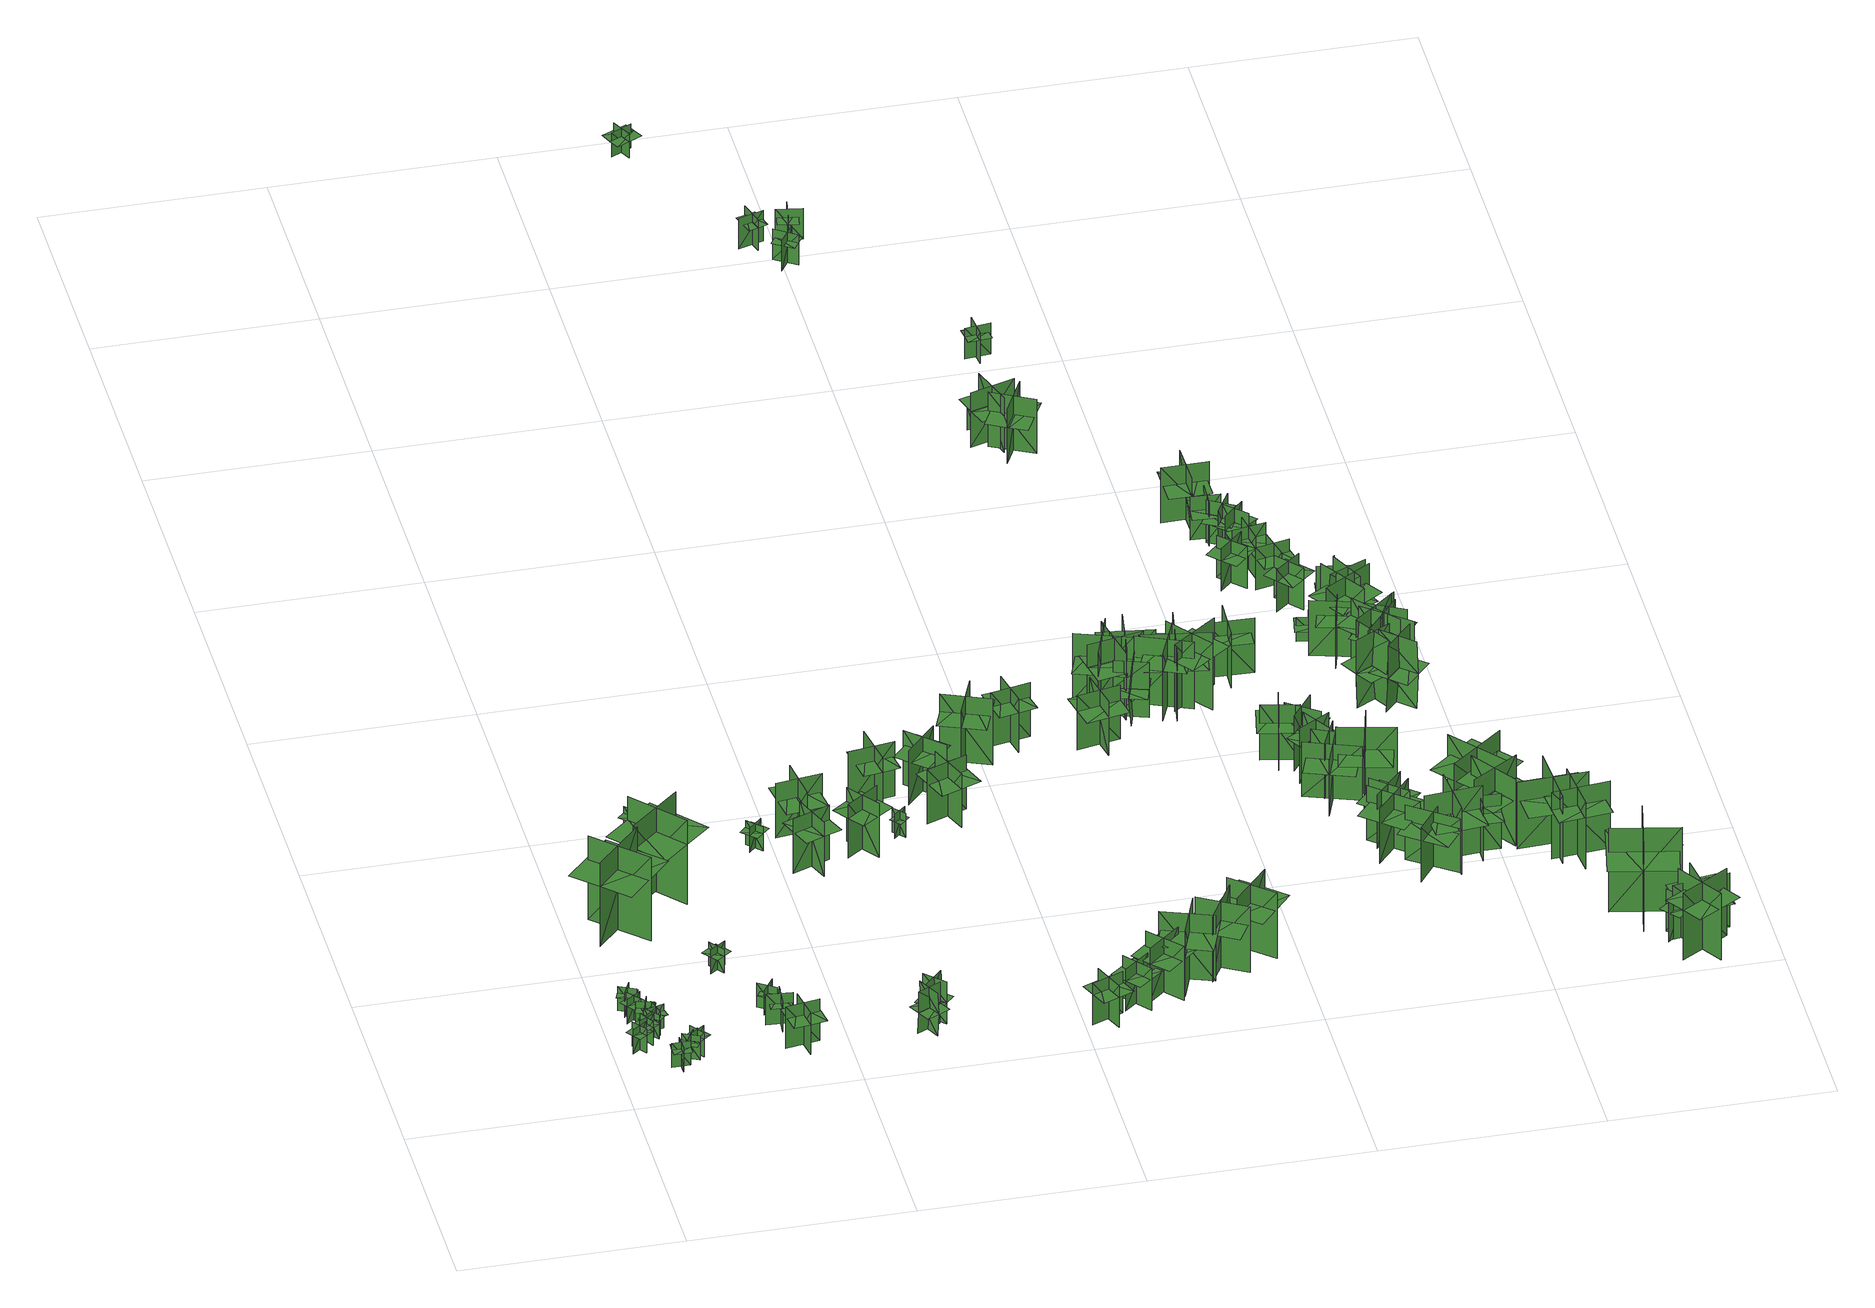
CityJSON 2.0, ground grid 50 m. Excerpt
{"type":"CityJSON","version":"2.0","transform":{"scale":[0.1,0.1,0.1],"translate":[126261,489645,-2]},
"CityObjects":{
"tree1":{"type":"SolitaryVegetationObject","geometry":[{"type":"MultiSurface","lod":"1","boundaries":[[[0,1,2]],[[0,2,3]],[[4,5,6]],[[4,6,7]],[[8,9,10]],[[8,10,11]],[[8,11,12]],[[8,12,13]]]}]},
"tree2":{"type":"SolitaryVegetationObject","geometry":[{"type":"MultiSurface","lod":"1","boundaries":[[[14,15,16]],[[14,16,17]],[[18,19,20]],[[18,20,21]],[[22,23,24]],[[22,24,25]],[[22,25,26]],[[22,26,27]]]}]},
"tree3":{"type":"SolitaryVegetationObject","geometry":[{"type":"MultiSurface","lod":"1","boundaries":[[[28,29,30]],[[28,30,31]],[[32,33,34]],[[32,34,35]],[[36,37,38]],[[36,38,39]],[[36,39,40]],[[36,40,41]]]}]},
"tree4":{"type":"SolitaryVegetationObject","geometry":[{"type":"MultiSurface","lod":"1","boundaries":[[[42,43,44]],[[42,44,45]],[[46,47,48]],[[46,48,49]],[[50,51,52]],[[50,52,53]],[[50,53,54]],[[50,54,55]]]}]},
"tree5":{"type":"SolitaryVegetationObject","geometry":[{"type":"MultiSurface","lod":"1","boundaries":[[[56,57,58]],[[56,58,59]],[[60,61,62]],[[60,62,63]],[[64,65,66]],[[64,66,67]],[[64,67,68]],[[64,68,69]]]}]},
"tree6":{"type":"SolitaryVegetationObject","geometry":[{"type":"MultiSurface","lod":"1","boundaries":[[[70,71,72]],[[70,72,73]],[[74,75,76]],[[74,76,77]],[[78,79,80]],[[78,80,81]],[[78,81,82]],[[78,82,83]]]}]},
"tree7":{"type":"SolitaryVegetationObject","geometry":[{"type":"MultiSurface","lod":"1","boundaries":[[[84,85,86]],[[84,86,87]],[[88,89,90]],[[88,90,91]],[[92,93,94]],[[92,94,95]],[[92,95,96]],[[92,96,97]]]}]},
"tree8":{"type":"SolitaryVegetationObject","geometry":[{"type":"MultiSurface","lod":"1","boundaries":[[[98,99,100]],[[98,100,101]],[[102,103,104]],[[102,104,105]],[[106,107,108]],[[106,108,109]],[[106,109,110]],[[106,110,111]]]}]},
"tree9":{"type":"SolitaryVegetationObject","geometry":[{"type":"MultiSurface","lod":"1","boundaries":[[[112,113,114]],[[112,114,115]],[[116,117,118]],[[116,118,119]],[[120,121,122]],[[120,122,123]],[[120,123,124]],[[120,124,125]]]}]},
"tree10":{"type":"SolitaryVegetationObject","geometry":[{"type":"MultiSurface","lod":"1","boundaries":[[[126,127,128]],[[126,128,129]],[[130,131,132]],[[130,132,133]],[[134,135,136]],[[134,136,137]],[[134,137,138]],[[134,138,139]]]}]},
"tree11":{"type":"SolitaryVegetationObject","geometry":[{"type":"MultiSurface","lod":"1","boundaries":[[[140,141,142]],[[140,142,143]],[[144,145,146]],[[144,146,147]],[[148,149,150]],[[148,150,151]],[[148,151,152]],[[148,152,153]]]}]},
"tree12":{"type":"SolitaryVegetationObject","geometry":[{"type":"MultiSurface","lod":"1","boundaries":[[[154,155,156]],[[154,156,157]],[[158,159,160]],[[158,160,161]],[[162,163,164]],[[162,164,165]],[[162,165,166]],[[162,166,167]]]}]},
"tree13":{"type":"SolitaryVegetationObject","geometry":[{"type":"MultiSurface","lod":"1","boundaries":[[[168,169,170]],[[168,170,171]],[[172,173,174]],[[172,174,175]],[[176,177,178]],[[176,178,179]],[[176,179,180]],[[176,180,181]]]}]},
"tree14":{"type":"SolitaryVegetationObject","geometry":[{"type":"MultiSurface","lod":"1","boundaries":[[[182,183,184]],[[182,184,185]],[[186,187,188]],[[186,188,189]],[[190,191,192]],[[190,192,193]],[[190,193,194]],[[190,194,195]]]}]},
"tree15":{"type":"SolitaryVegetationObject","geometry":[{"type":"MultiSurface","lod":"1","boundaries":[[[196,197,198]],[[196,198,199]],[[200,201,202]],[[200,202,203]],[[204,205,206]],[[204,206,207]],[[204,207,208]],[[204,208,209]]]}]},
"tree16":{"type":"SolitaryVegetationObject","geometry":[{"type":"MultiSurface","lod":"1","boundaries":[[[210,211,212]],[[210,212,213]],[[214,215,216]],[[214,216,217]],[[218,219,220]],[[218,220,221]],[[218,221,222]],[[218,222,223]]]}]},
"tree17":{"type":"SolitaryVegetationObject","geometry":[{"type":"MultiSurface","lod":"1","boundaries":[[[224,225,226]],[[224,226,227]],[[228,229,230]],[[228,230,231]],[[232,233,234]],[[232,234,235]],[[232,235,236]],[[232,236,237]]]}]},
"tree18":{"type":"SolitaryVegetationObject","geometry":[{"type":"MultiSurface","lod":"1","boundaries":[[[238,239,240]],[[238,240,241]],[[242,243,244]],[[242,244,245]],[[246,247,248]],[[246,248,249]],[[246,249,250]],[[246,250,251]]]}]},
"tree19":{"type":"SolitaryVegetationObject","geometry":[{"type":"MultiSurface","lod":"1","boundaries":[[[252,253,254]],[[252,254,255]],[[256,257,258]],[[256,258,259]],[[260,261,262]],[[260,262,263]],[[260,263,264]],[[260,264,265]]]}]},
"tree20":{"type":"SolitaryVegetationObject","geometry":[{"type":"MultiSurface","lod":"1","boundaries":[[[266,267,268]],[[266,268,269]],[[270,271,272]],[[270,272,273]],[[274,275,271]],[[274,271,270]],[[276,277,267]],[[276,267,266]],[[266,267,278]],[[266,278,279]],[[266,280,281]],[[266,281,267]]]}]},
"tree21":{"type":"SolitaryVegetationObject","geometry":[{"type":"MultiSurface","lod":"1","boundaries":[[[282,283,284]],[[282,284,285]],[[286,287,288]],[[286,288,289]],[[290,291,292]],[[290,292,293]],[[290,293,294]],[[290,294,295]]]}]},
"tree22":{"type":"SolitaryVegetationObject","geometry":[{"type":"MultiSurface","lod":"1","boundaries":[[[296,297,298]],[[296,298,299]],[[300,301,302]],[[300,302,303]],[[304,305,301]],[[304,301,300]],[[306,307,297]],[[306,297,296]],[[296,297,308]],[[296,308,309]],[[296,310,311]],[[296,311,297]]]}]},
"tree23":{"type":"SolitaryVegetationObject","geometry":[{"type":"MultiSurface","lod":"1","boundaries":[[[312,313,314]],[[312,314,315]],[[316,317,318]],[[316,318,319]],[[320,321,322]],[[320,322,323]],[[320,323,324]],[[320,324,325]]]}]},
"tree24":{"type":"SolitaryVegetationObject","geometry":[{"type":"MultiSurface","lod":"1","boundaries":[[[326,327,328]],[[326,328,329]],[[330,331,332]],[[330,332,333]],[[334,335,336]],[[334,336,337]],[[334,335,338]],[[334,338,339]]]}]},
"tree25":{"type":"SolitaryVegetationObject","geometry":[{"type":"MultiSurface","lod":"1","boundaries":[[[340,341,342]],[[340,342,343]],[[344,345,346]],[[344,346,347]],[[348,349,350]],[[348,350,351]],[[348,351,352]],[[348,352,353]]]}]},
"tree26":{"type":"SolitaryVegetationObject","geometry":[{"type":"MultiSurface","lod":"1","boundaries":[[[354,355,356]],[[354,356,357]],[[358,359,360]],[[358,360,361]],[[362,363,364]],[[362,364,365]],[[362,365,366]],[[362,366,367]]]}]},
"tree27":{"type":"SolitaryVegetationObject","geometry":[{"type":"MultiSurface","lod":"1","boundaries":[[[368,369,370]],[[368,370,371]],[[372,373,374]],[[372,374,375]],[[376,377,378]],[[376,378,379]],[[376,380,381]],[[376,381,377]]]}]},
"tree28":{"type":"SolitaryVegetationObject","geometry":[{"type":"MultiSurface","lod":"1","boundaries":[[[382,383,384]],[[382,384,385]],[[386,387,388]],[[386,388,389]],[[390,391,392]],[[390,392,393]],[[390,393,394]],[[390,394,395]]]}]},
"tree29":{"type":"SolitaryVegetationObject","geometry":[{"type":"MultiSurface","lod":"1","boundaries":[[[396,397,398]],[[396,398,399]],[[400,401,402]],[[400,402,403]],[[404,405,406]],[[404,406,407]],[[404,408,409]],[[404,409,405]]]}]},
"tree30":{"type":"SolitaryVegetationObject","geometry":[{"type":"MultiSurface","lod":"1","boundaries":[[[410,411,412]],[[410,412,413]],[[414,415,416]],[[414,416,417]],[[418,419,420]],[[418,420,421]],[[418,421,422]],[[418,422,423]]]}]},
"tree31":{"type":"SolitaryVegetationObject","geometry":[{"type":"MultiSurface","lod":"1","boundaries":[[[424,425,426]],[[424,426,427]],[[428,429,430]],[[428,430,431]],[[432,433,434]],[[432,434,435]],[[432,435,436]],[[432,436,437]]]}]},
"tree32":{"type":"SolitaryVegetationObject","geometry":[{"type":"MultiSurface","lod":"1","boundaries":[[[438,439,440]],[[438,440,441]],[[442,443,444]],[[442,444,445]],[[446,447,448]],[[446,448,449]],[[446,449,450]],[[446,450,451]]]}]},
"tree33":{"type":"SolitaryVegetationObject","geometry":[{"type":"MultiSurface","lod":"1","boundaries":[[[452,453,454]],[[452,454,455]],[[456,457,458]],[[456,458,459]],[[460,461,462]],[[460,462,463]],[[460,463,464]],[[460,464,465]]]}]},
"tree34":{"type":"SolitaryVegetationObject","geometry":[{"type":"MultiSurface","lod":"1","boundaries":[[[466,467,468]],[[466,468,469]],[[470,471,472]],[[470,472,473]],[[474,475,476]],[[474,476,477]],[[474,477,478]],[[474,478,479]]]}]},
"tree35":{"type":"SolitaryVegetationObject","geometry":[{"type":"MultiSurface","lod":"1","boundaries":[[[480,481,482]],[[480,482,483]],[[484,485,486]],[[484,486,487]],[[488,489,490]],[[488,490,491]],[[488,491,492]],[[488,492,493]]]}]},
"tree36":{"type":"SolitaryVegetationObject","geometry":[{"type":"MultiSurface","lod":"1","boundaries":[[[494,495,496]],[[494,496,497]],[[498,499,500]],[[498,500,501]],[[502,503,504]],[[502,504,505]],[[502,505,506]],[[502,506,507]]]}]},
"tree37":{"type":"SolitaryVegetationObject","geometry":[{"type":"MultiSurface","lod":"1","boundaries":[[[508,509,510]],[[508,510,511]],[[512,513,514]],[[512,514,515]],[[516,517,518]],[[516,518,519]],[[516,519,520]],[[516,520,521]]]}]},
"tree38":{"type":"SolitaryVegetationObject","geometry":[{"type":"MultiSurface","lod":"1","boundaries":[[[522,523,524]],[[522,524,525]],[[526,527,528]],[[526,528,529]],[[530,531,532]],[[530,532,533]],[[530,533,534]],[[530,534,535]]]}]},
"tree39":{"type":"SolitaryVegetationObject","geometry":[{"type":"MultiSurface","lod":"1","boundaries":[[[536,537,538]],[[536,538,539]],[[540,541,542]],[[540,542,543]],[[544,545,546]],[[544,546,547]],[[544,545,548]],[[544,548,549]]]}]},
"tree40":{"type":"SolitaryVegetationObject","geometry":[{"type":"MultiSurface","lod":"1","boundaries":[[[550,551,552]],[[550,552,553]],[[554,555,556]],[[554,556,557]],[[558,559,560]],[[558,560,561]],[[558,559,562]],[[558,562,563]]]}]},
"tree41":{"type":"SolitaryVegetationObject","geometry":[{"type":"MultiSurface","lod":"1","boundaries":[[[564,565,566]],[[564,566,567]],[[568,569,570]],[[568,570,571]],[[572,573,569]],[[572,569,568]],[[574,575,565]],[[574,565,564]],[[564,565,576]],[[564,576,577]],[[564,578,579]],[[564,579,565]]]}]},
"tree42":{"type":"SolitaryVegetationObject","geometry":[{"type":"MultiSurface","lod":"1","boundaries":[[[580,581,582]],[[580,582,583]],[[584,585,586]],[[584,586,587]],[[588,589,590]],[[588,590,591]],[[588,589,592]],[[588,592,593]]]}]},
"tree43":{"type":"SolitaryVegetationObject","geometry":[{"type":"MultiSurface","lod":"1","boundaries":[[[594,595,596]],[[594,596,597]],[[598,599,600]],[[598,600,601]],[[602,603,604]],[[602,604,605]],[[602,605,606]],[[602,606,607]]]}]},
"tree44":{"type":"SolitaryVegetationObject","geometry":[{"type":"MultiSurface","lod":"1","boundaries":[[[608,609,610]],[[608,610,611]],[[612,613,614]],[[612,614,615]],[[616,617,618]],[[616,618,619]],[[616,620,621]],[[616,621,617]]]}]},
"tree45":{"type":"SolitaryVegetationObject","geometry":[{"type":"MultiSurface","lod":"1","boundaries":[[[622,623,624]],[[622,624,625]],[[626,627,628]],[[626,628,629]],[[630,631,632]],[[630,632,633]],[[630,633,634]],[[630,634,635]]]}]},
"tree46":{"type":"SolitaryVegetationObject","geometry":[{"type":"MultiSurface","lod":"1","boundaries":[[[636,637,638]],[[636,638,639]],[[640,641,642]],[[640,642,643]],[[644,645,646]],[[644,646,647]],[[644,648,649]],[[644,649,645]]]}]},
"tree47":{"type":"SolitaryVegetationObject","geometry":[{"type":"MultiSurface","lod":"1","boundaries":[[[650,651,652]],[[650,652,653]],[[654,655,656]],[[654,656,657]],[[658,659,660]],[[658,660,661]],[[658,662,663]],[[658,663,659]]]}]},
"tree48":{"type":"SolitaryVegetationObject","geometry":[{"type":"MultiSurface","lod":"1","boundaries":[[[664,665,666]],[[664,666,667]],[[668,669,670]],[[668,670,671]],[[672,673,674]],[[672,674,675]],[[672,676,677]],[[672,677,673]]]}]},
"tree49":{"type":"SolitaryVegetationObject","geometry":[{"type":"MultiSurface","lod":"1","boundaries":[[[678,679,680]],[[678,680,681]],[[682,683,684]],[[682,684,685]],[[686,687,688]],[[686,688,689]],[[686,690,691]],[[686,691,687]]]}]},
"tree50":{"type":"SolitaryVegetationObject","geometry":[{"type":"MultiSurface","lod":"1","boundaries":[[[692,693,694]],[[692,694,695]],[[696,697,698]],[[696,698,699]],[[700,701,702]],[[700,702,703]],[[700,703,704]],[[700,704,705]]]}]},
"tree51":{"type":"SolitaryVegetationObject","geometry":[{"type":"MultiSurface","lod":"1","boundaries":[[[706,707,708]],[[706,708,709]],[[710,711,712]],[[710,712,713]],[[714,715,716]],[[714,716,717]],[[714,718,719]],[[714,719,715]]]}]},
"tree52":{"type":"SolitaryVegetationObject","geometry":[{"type":"MultiSurface","lod":"1","boundaries":[[[720,721,722]],[[720,722,723]],[[724,725,726]],[[724,726,727]],[[728,729,730]],[[728,730,731]],[[728,732,733]],[[728,733,729]]]}]},
"tree53":{"type":"SolitaryVegetationObject","geometry":[{"type":"MultiSurface","lod":"1","boundaries":[[[734,735,736]],[[734,736,737]],[[738,739,740]],[[738,740,741]],[[742,743,744]],[[742,744,745]],[[742,746,747]],[[742,747,743]]]}]},
"tree54":{"type":"SolitaryVegetationObject","geometry":[{"type":"MultiSurface","lod":"1","boundaries":[[[748,749,750]],[[748,750,751]],[[752,753,754]],[[752,754,755]],[[756,757,758]],[[756,758,759]],[[756,760,761]],[[756,761,757]]]}]},
"tree55":{"type":"SolitaryVegetationObject","geometry":[{"type":"MultiSurface","lod":"1","boundaries":[[[762,763,764]],[[762,764,765]],[[766,767,768]],[[766,768,769]],[[770,771,772]],[[770,772,773]],[[770,773,774]],[[770,774,775]]]}]},
"tree56":{"type":"SolitaryVegetationObject","geometry":[{"type":"MultiSurface","lod":"1","boundaries":[[[776,777,778]],[[776,778,779]],[[780,781,782]],[[780,782,783]],[[784,785,786]],[[784,786,787]],[[784,787,788]],[[784,788,789]]]}]},
"tree57":{"type":"SolitaryVegetationObject","geometry":[{"type":"MultiSurface","lod":"1","boundaries":[[[790,791,792]],[[790,792,793]],[[794,795,796]],[[794,796,797]],[[798,799,800]],[[798,800,801]],[[798,799,802]],[[798,802,803]]]}]},
"tree58":{"type":"SolitaryVegetationObject","geometry":[{"type":"MultiSurface","lod":"1","boundaries":[[[804,805,806]],[[804,806,807]],[[808,809,810]],[[808,810,811]],[[812,813,814]],[[812,814,815]],[[812,815,816]],[[812,816,817]]]}]},
"tree59":{"type":"SolitaryVegetationObject","geometry":[{"type":"MultiSurface","lod":"1","boundaries":[[[818,819,820]],[[818,820,821]],[[822,823,824]],[[822,824,825]],[[826,827,828]],[[826,828,829]],[[826,830,831]],[[826,831,827]]]}]},
"tree60":{"type":"SolitaryVegetationObject","geometry":[{"type":"MultiSurface","lod":"1","boundaries":[[[832,833,834]],[[832,834,835]],[[836,837,838]],[[836,838,839]],[[840,841,842]],[[840,842,843]],[[840,843,844]],[[840,844,845]]]}]},
"tree61":{"type":"SolitaryVegetationObject","geometry":[{"type":"MultiSurface","lod":"1","boundaries":[[[846,847,848]],[[846,848,849]],[[850,851,852]],[[850,852,853]],[[854,855,856]],[[854,856,857]],[[854,855,858]],[[854,858,859]]]}]},
"tree62":{"type":"SolitaryVegetationObject","geometry":[{"type":"MultiSurface","lod":"1","boundaries":[[[860,861,862]],[[860,862,863]],[[864,865,866]],[[864,866,867]],[[868,869,870]],[[868,870,871]],[[868,871,872]],[[868,872,873]]]}]},
"tree63":{"type":"SolitaryVegetationObject","geometry":[{"type":"MultiSurface","lod":"1","boundaries":[[[874,875,876]],[[874,876,877]],[[878,879,880]],[[878,880,881]],[[882,883,884]],[[882,884,885]],[[882,883,886]],[[882,886,887]]]}]},
"tree64":{"type":"SolitaryVegetationObject","geometry":[{"type":"MultiSurface","lod":"1","boundaries":[[[888,889,890]],[[888,890,891]],[[892,893,894]],[[892,894,895]],[[896,897,898]],[[896,898,899]],[[896,897,900]],[[896,900,901]]]}]},
"tree65":{"type":"SolitaryVegetationObject","geometry":[{"type":"MultiSurface","lod":"1","boundaries":[[[902,903,904]],[[902,904,905]],[[906,907,908]],[[906,908,909]],[[910,911,912]],[[910,912,913]],[[910,914,915]],[[910,915,911]]]}]},
"tree66":{"type":"SolitaryVegetationObject","geometry":[{"type":"MultiSurface","lod":"1","boundaries":[[[916,917,918]],[[916,918,919]],[[920,921,922]],[[920,922,923]],[[924,925,926]],[[924,926,927]],[[924,928,929]],[[924,929,925]]]}]},
"tree67":{"type":"SolitaryVegetationObject","geometry":[{"type":"MultiSurface","lod":"1","boundaries":[[[930,931,932]],[[930,932,933]],[[934,935,936]],[[934,936,937]],[[938,939,940]],[[938,940,941]],[[938,941,942]],[[938,942,943]]]}]},
"tree68":{"type":"SolitaryVegetationObject","geometry":[{"type":"MultiSurface","lod":"1","boundaries":[[[944,945,946]],[[944,946,947]],[[948,949,950]],[[948,950,951]],[[952,953,954]],[[952,954,955]],[[952,953,956]],[[952,956,957]]]}]},
"tree69":{"type":"SolitaryVegetationObject","geometry":[{"type":"MultiSurface","lod":"1","boundaries":[[[958,959,960]],[[958,960,961]],[[962,963,964]],[[962,964,965]],[[966,967,968]],[[966,968,969]],[[966,967,970]],[[966,970,971]]]}]},
"tree70":{"type":"SolitaryVegetationObject","geometry":[{"type":"MultiSurface","lod":"1","boundaries":[[[972,973,974]],[[972,974,975]],[[976,977,978]],[[976,978,979]],[[980,981,982]],[[980,982,983]],[[980,984,985]],[[980,985,981]]]}]},
"tree71":{"type":"SolitaryVegetationObject","geometry":[{"type":"MultiSurface","lod":"1","boundaries":[[[986,987,988]],[[986,988,989]],[[990,991,992]],[[990,992,993]],[[994,995,996]],[[994,996,997]],[[994,997,998]],[[994,998,999]]]}]},
"tree72":{"type":"SolitaryVegetationObject","geometry":[{"type":"MultiSurface","lod":"1","boundaries":[[[1000,1001,1002]],[[1000,1002,1003]],[[1004,1005,1006]],[[1004,1006,1007]],[[1008,1009,1010]],[[1008,1010,1011]],[[1008,1011,1012]],[[1008,1012,1013]]]}]},
"tree73":{"type":"SolitaryVegetationObject","geometry":[{"type":"MultiSurface","lod":"1","boundaries":[[[1014,1015,1016]],[[1014,1016,1017]],[[1018,1019,1020]],[[1018,1020,1021]],[[1022,1023,1024]],[[1022,1024,1025]],[[1022,1026,1027]],[[1022,1027,1023]]]}]},
"tree74":{"type":"SolitaryVegetationObject","geometry":[{"type":"MultiSurface","lod":"1","boundaries":[[[1028,1029,1030]],[[1028,1030,1031]],[[1032,1033,1034]],[[1032,1034,1035]],[[1036,1037,1033]],[[1036,1033,1032]],[[1038,1039,1029]],[[1038,1029,1028]],[[1028,1029,1040]],[[1028,1040,1041]],[[1028,1042,1043]],[[1028,1043,1029]]]}]},
"tree75":{"type":"SolitaryVegetationObject","geometry":[{"type":"MultiSurface","lod":"1","boundaries":[[[1044,1045,1046]],[[1044,1046,1047]],[[1048,1049,1050]],[[1048,1050,1051]],[[1052,1053,1054]],[[1052,1054,1055]],[[1052,1055,1056]],[[1052,1056,1057]]]}]},
"tree76":{"type":"SolitaryVegetationObject","geometry":[{"type":"MultiSurface","lod":"1","boundaries":[[[1058,1059,1060]],[[1058,1060,1061]],[[1062,1063,1064]],[[1062,1064,1065]],[[1066,1067,1068]],[[1066,1068,1069]],[[1066,1070,1071]],[[1066,1071,1067]]]}]},
"tree77":{"type":"SolitaryVegetationObject","geometry":[{"type":"MultiSurface","lod":"1","boundaries":[[[1072,1073,1074]],[[1072,1074,1075]],[[1076,1077,1078]],[[1076,1078,1079]],[[1080,1081,1082]],[[1080,1082,1083]],[[1080,1084,1085]],[[1080,1085,1081]]]}]},
"tree78":{"type":"SolitaryVegetationObject","geometry":[{"type":"MultiSurface","lod":"1","boundaries":[[[1086,1087,1088]],[[1086,1088,1089]],[[1090,1091,1092]],[[1090,1092,1093]],[[1094,1095,1096]],[[1094,1096,1097]],[[1094,1097,1098]],[[1094,1098,1099]]]}]},
"tree79":{"type":"SolitaryVegetationObject","geometry":[{"type":"MultiSurface","lod":"1","boundaries":[[[1100,1101,1102]],[[1100,1102,1103]],[[1104,1105,1106]],[[1104,1106,1107]],[[1108,1109,1110]],[[1108,1110,1111]],[[1108,1111,1112]],[[1108,1112,1113]]]}]},
"tree80":{"type":"SolitaryVegetationObject","geometry":[{"type":"MultiSurface","lod":"1","boundaries":[[[1114,1115,1116]],[[1114,1116,1117]],[[1118,1119,1120]],[[1118,1120,1121]],[[1122,1123,1124]],[[1122,1124,1125]],[[1122,1125,1126]],[[1122,1126,1127]]]}]},
"tree81":{"type":"SolitaryVegetationObject","geometry":[{"type":"MultiSurface","lod":"1","boundaries":[[[1128,1129,1130]],[[1128,1130,1131]],[[1132,1133,1134]],[[1132,1134,1135]],[[1136,1137,1138]],[[1136,1138,1139]],[[1136,1140,1141]],[[1136,1141,1137]]]}]},
"tree82":{"type":"SolitaryVegetationObject","geometry":[{"type":"MultiSurface","lod":"1","boundaries":[[[1142,1143,1144]],[[1142,1144,1145]],[[1146,1147,1148]],[[1146,1148,1149]],[[1150,1151,1147]],[[1150,1147,1146]],[[1152,1153,1143]],[[1152,1143,1142]],[[1142,1143,1154]],[[1142,1154,1155]],[[1142,1156,1157]],[[1142,1157,1143]]]}]},
"tree83":{"type":"SolitaryVegetationObject","geometry":[{"type":"MultiSurface","lod":"1","boundaries":[[[1158,1159,1160]],[[1158,1160,1161]],[[1162,1163,1164]],[[1162,1164,1165]],[[1166,1167,1168]],[[1166,1168,1169]],[[1166,1170,1171]],[[1166,1171,1167]]]}]},
"tree84":{"type":"SolitaryVegetationObject","geometry":[{"type":"MultiSurface","lod":"1","boundaries":[[[1172,1173,1174]],[[1172,1174,1175]],[[1176,1177,1178]],[[1176,1178,1179]],[[1180,1181,1182]],[[1180,1182,1183]],[[1180,1184,1185]],[[1180,1185,1181]]]}]},
"tree85":{"type":"SolitaryVegetationObject","geometry":[{"type":"MultiSurface","lod":"1","boundaries":[[[1186,1187,1188]],[[1186,1188,1189]],[[1190,1191,1192]],[[1190,1192,1193]],[[1194,1195,1196]],[[1194,1196,1197]],[[1194,1198,1199]],[[1194,1199,1195]]]}]},
"tree86":{"type":"SolitaryVegetationObject","geometry":[{"type":"MultiSurface","lod":"1","boundaries":[[[1200,1201,1202]],[[1200,1202,1203]],[[1204,1205,1206]],[[1204,1206,1207]],[[1208,1209,1205]],[[1208,1205,1204]],[[1210,1211,1201]],[[1210,1201,1200]],[[1200,1201,1212]],[[1200,1212,1213]],[[1200,1214,1215]],[[1200,1215,1201]]]}]},
"tree87":{"type":"SolitaryVegetationObject","geometry":[{"type":"MultiSurface","lod":"1","boundaries":[[[1216,1217,1218]],[[1216,1218,1219]],[[1220,1221,1222]],[[1220,1222,1223]],[[1224,1225,1221]],[[1224,1221,1220]],[[1226,1227,1217]],[[1226,1217,1216]],[[1216,1217,1228]],[[1216,1228,1229]],[[1216,1230,1231]],[[1216,1231,1217]]]}]},
"tree88":{"type":"SolitaryVegetationObject","geometry":[{"type":"MultiSurface","lod":"1","boundaries":[[[1232,1233,1234]],[[1232,1234,1235]],[[1236,1237,1238]],[[1236,1238,1239]],[[1240,1241,1242]],[[1240,1242,1243]],[[1240,1243,1244]],[[1240,1244,1245]]]}]},
"tree89":{"type":"SolitaryVegetationObject","geometry":[{"type":"MultiSurface","lod":"1","boundaries":[[[1246,1247,1248]],[[1246,1248,1249]],[[1250,1251,1252]],[[1250,1252,1253]],[[1254,1255,1251]],[[1254,1251,1250]],[[1256,1257,1247]],[[1256,1247,1246]],[[1246,1247,1258]],[[1246,1258,1259]],[[1246,1260,1261]],[[1246,1261,1247]]]}]},
"tree90":{"type":"SolitaryVegetationObject","geometry":[{"type":"MultiSurface","lod":"1","boundaries":[[[1262,1263,1264]],[[1262,1264,1265]],[[1266,1267,1268]],[[1266,1268,1269]],[[1270,1271,1272]],[[1270,1272,1273]],[[1270,1274,1275]],[[1270,1275,1271]]]}]},
"tree91":{"type":"SolitaryVegetationObject","geometry":[{"type":"MultiSurface","lod":"1","boundaries":[[[1276,1277,1278]],[[1276,1278,1279]],[[1280,1281,1282]],[[1280,1282,1283]],[[1284,1285,1286]],[[1284,1286,1287]],[[1284,1287,1288]],[[1284,1288,1289]]]}]},
"tree92":{"type":"SolitaryVegetationObject","geometry":[{"type":"MultiSurface","lod":"1","boundaries":[[[1290,1291,1292]],[[1290,1292,1293]],[[1294,1295,1296]],[[1294,1296,1297]],[[1298,1299,1300]],[[1298,1300,1301]],[[1298,1301,1302]],[[1298,1302,1303]]]}]},
"tree93":{"type":"SolitaryVegetationObject","geometry":[{"type":"MultiSurface","lod":"1","boundaries":[[[1304,1305,1306]],[[1304,1306,1307]],[[1308,1309,1310]],[[1308,1310,1311]],[[1312,1313,1314]],[[1312,1314,1315]],[[1312,1315,1316]],[[1312,1316,1317]]]}]},
"tree94":{"type":"SolitaryVegetationObject","geometry":[{"type":"MultiSurface","lod":"1","boundaries":[[[1318,1319,1320]],[[1318,1320,1321]],[[1322,1323,1324]],[[1322,1324,1325]],[[1326,1327,1328]],[[1326,1328,1329]],[[1326,1329,1330]],[[1326,1330,1331]]]}]},
"tree95":{"type":"SolitaryVegetationObject","geometry":[{"type":"MultiSurface","lod":"1","boundaries":[[[1332,1333,1334]],[[1332,1334,1335]],[[1336,1337,1338]],[[1336,1338,1339]],[[1340,1341,1342]],[[1340,1342,1343]],[[1340,1344,1345]],[[1340,1345,1341]]]}]},
"tree96":{"type":"SolitaryVegetationObject","geometry":[{"type":"MultiSurface","lod":"1","boundaries":[[[1346,1347,1348]],[[1346,1348,1349]],[[1350,1351,1352]],[[1350,1352,1353]],[[1354,1355,1356]],[[1354,1356,1357]],[[1354,1357,1358]],[[1354,1358,1359]]]}]},
"tree97":{"type":"SolitaryVegetationObject","geometry":[{"type":"MultiSurface","lod":"1","boundaries":[[[1360,1361,1362]],[[1360,1362,1363]],[[1364,1365,1366]],[[1364,1366,1367]],[[1368,1369,1370]],[[1368,1370,1371]],[[1368,1371,1372]],[[1368,1372,1373]]]}]}
},
"vertices":[
[45,221,11],[69,188,11],[69,188,73],[45,221,73],[41,191,11],[74,215,11],[74,215,73],[41,191,73],[41,191,57],[52,175,57],[86,199,57],[74,215,57],[62,231,57],[29,207,57],
[69,246,12],[89,211,12],[89,211,74],[69,246,74],[61,218,12],[96,238,12],[96,238,74],[61,218,74],[61,218,58],[71,200,58],[106,221,58],[96,238,58],[87,255,58],[51,235,58],
[57,332,11],[82,299,11],[82,299,73],[57,332,73],[53,302,11],[86,327,11],[86,327,73],[53,302,73],[53,302,56],[65,286,56],[98,311,56],[86,327,56],[74,343,56],[41,318,56],
[129,99,13],[129,140,13],[129,140,75],[129,99,75],[150,121,13],[109,121,13],[109,121,75],[150,121,75],[150,121,59],[150,140,59],[109,140,59],[109,121,59],[109,101,59],[150,101,59],
[53,324,13],[70,361,13],[70,361,75],[53,324,75],[81,335,13],[44,352,13],[44,352,75],[81,335,75],[81,335,59],[89,353,59],[52,370,59],[44,352,59],[36,334,59],[73,317,59],
[77,233,12],[108,261,12],[108,261,74],[77,233,74],[107,232,12],[80,262,12],[80,262,74],[107,232,74],[107,232,58],[122,245,58],[94,275,58],[80,262,58],[65,249,58],[92,219,58],
[69,293,11],[108,281,11],[108,281,73],[69,293,73],[83,267,11],[95,306,11],[95,306,73],[83,267,73],[83,267,57],[102,261,57],[114,300,57],[95,306,57],[76,312,57],[64,273,57],
[100,284,12],[111,244,12],[111,244,74],[100,284,74],[86,258,12],[125,269,12],[125,269,74],[86,258,74],[86,258,58],[91,239,58],[130,250,58],[125,269,58],[120,288,58],[80,277,58],
[144,124,14],[164,160,14],[164,160,76],[144,124,76],[173,133,14],[137,152,14],[137,152,76],[173,133,76],[173,133,60],[182,150,60],[146,169,60],[137,152,60],[127,135,60],[163,115,60],
[160,175,15],[184,141,15],[184,141,77],[160,175,77],[155,145,15],[189,169,15],[189,169,77],[155,145,77],[155,145,61],[167,129,61],[200,153,61],[189,169,61],[178,185,61],[144,161,61],
[60,703,7],[172,596,7],[172,596,223],[60,703,223],[62,600,7],[168,712,7],[168,712,223],[62,600,223],[62,600,162],[118,546,162],[225,659,162],[168,712,162],[112,765,162],[6,653,162],
[266,441,13],[302,467,13],[302,467,74],[266,441,74],[295,437,13],[269,472,13],[269,472,74],[295,437,74],[295,437,57],[313,450,57],[287,485,57],[269,472,57],[251,459,57],[277,424,57],
[397,230,10],[339,235,10],[339,235,88],[397,230,88],[373,258,10],[373,258,88],[368,201,88],[368,201,10],[373,258,63],[349,261,63],[345,214,63],[369,212,63],[393,210,63],[397,256,63],
[343,269,12],[369,308,12],[369,308,74],[343,269,74],[373,275,12],[373,275,74],[334,301,74],[334,301,12],[373,275,55],[383,292,55],[352,312,55],[341,296,55],[331,280,55],[362,259,55],
[437,151,11],[360,139,11],[360,139,118],[437,151,118],[395,181,11],[407,105,11],[407,105,118],[395,181,118],[395,181,88],[357,175,88],[369,99,88],[407,105,88],[445,111,88],[433,187,88],
[277,820,7],[161,717,7],[161,717,223],[277,820,223],[174,827,7],[277,711,7],[277,711,223],[174,827,223],[174,827,162],[116,776,162],[219,659,162],[277,711,162],[335,762,162],[233,878,162],
[208,973,10],[238,1005,10],[238,1005,72],[208,973,72],[237,974,10],[205,1004,10],[205,1004,72],[237,974,72],[237,974,55],[253,990,55],[220,1020,55],[205,1004,55],[190,988,55],[222,958,55],
[213,946,10],[268,947,10],[268,947,87],[213,946,87],[239,920,10],[238,975,10],[238,975,87],[239,920,87],[239,920,65],[267,921,65],[266,976,65],[238,975,65],[211,975,65],[212,919,65],
[239,896,10],[273,924,10],[273,924,71],[239,896,71],[269,893,10],[240,927,10],[240,927,71],[269,893,71],[269,893,54],[286,907,54],[257,941,54],[240,927,54],[223,913,54],[252,879,54],
[700,157,63],[647,131,63],[661,103,63],[714,130,63],[688,118,63],[661,171,63],[658,170,118],[685,116,118],[685,116,9],[658,170,9],[699,160,9],[646,133,9],[647,131,118],[700,157,118],[687,184,63],[634,158,63],
[447,861,12],[478,892,12],[478,892,74],[447,861,74],[476,861,12],[445,892,12],[445,892,74],[476,861,74],[476,861,57],[492,876,57],[460,908,57],[445,892,57],[429,876,57],[460,845,57],
[713,154,63],[670,195,63],[648,172,63],[691,131,63],[672,152,63],[713,195,63],[710,197,118],[669,154,118],[669,154,9],[710,197,9],[714,155,9],[671,197,9],[670,195,118],[713,154,118],[733,175,63],[690,217,63],
[520,770,9],[606,804,9],[606,804,149],[520,770,149],[582,744,9],[548,830,9],[548,830,149],[582,744,149],[582,744,112],[623,760,112],[589,846,112],[548,830,112],[507,813,112],[540,728,112],
[556,962,10],[570,857,10],[570,857,151],[556,962,151],[513,904,10],[617,919,10],[617,919,151],[513,904,151],[552,961,104],[567,857,104],[619,864,104],[605,969,104],[525,851,104],[510,956,104],
[711,787,9],[657,861,9],[657,861,148],[711,787,148],[721,853,9],[646,799,9],[646,799,148],[721,853,148],[721,853,112],[695,889,112],[621,835,112],[646,799,112],[672,763,112],[747,817,112],
[758,845,11],[785,869,11],[785,869,73],[758,845,73],[782,844,11],[782,844,73],[758,870,73],[758,870,11],[781,845,53],[792,855,53],[773,876,53],[762,866,53],[750,856,53],[770,834,53],
[738,1054,8],[755,949,8],[755,949,149],[738,1054,149],[689,986,8],[794,1002,8],[794,1002,149],[689,986,149],[740,1045,112],[755,949,112],[796,955,112],[781,1051,112],[698,1038,112],[713,942,112],
[1086,112,8],[1014,83,8],[1014,83,116],[1086,112,116],[1038,133,8],[1067,61,8],[1067,61,116],[1038,133,116],[1038,133,86],[1002,118,86],[1031,46,86],[1067,61,86],[1103,75,86],[1074,147,86],
[816,965,7],[887,1043,7],[887,1043,147],[816,965,147],[899,969,7],[821,1041,7],[821,1041,147],[899,969,147],[822,971,111],[887,1043,111],[856,1071,111],[791,1000,111],[853,943,111],[918,1015,111],
[931,923,8],[838,887,8],[838,887,147],[931,923,147],[870,950,8],[906,857,8],[906,857,147],[870,950,147],[870,950,108],[824,932,108],[860,839,108],[906,857,108],[953,875,108],[917,968,108],
[1098,163,12],[1147,103,12],[1147,103,120],[1098,163,120],[1092,112,12],[1152,161,12],[1152,161,120],[1092,112,120],[1092,112,90],[1117,82,90],[1177,131,90],[1152,161,90],[1128,191,90],[1068,142,90],
[1156,200,11],[1222,125,11],[1222,125,150],[1156,200,150],[1151,133,11],[1226,199,11],[1226,199,150],[1151,133,150],[1151,133,111],[1184,96,111],[1259,162,111],[1226,199,111],[1193,237,111],[1118,171,111],
[1022,1071,7],[917,1113,7],[917,1113,177],[1022,1071,177],[989,1146,7],[947,1042,7],[947,1042,177],[989,1146,177],[989,1146,133],[939,1166,133],[897,1062,133],[947,1042,133],[998,1022,133],[1039,1127,133],
[1304,181,10],[1190,223,10],[1190,223,179],[1304,181,179],[1270,254,10],[1228,140,10],[1228,140,179],[1270,254,179],[1270,254,132],[1213,276,132],[1171,161,132],[1228,140,132],[1285,119,132],[1328,233,132],
[1277,258,9],[1382,197,9],[1382,197,179],[1277,258,179],[1297,180,9],[1358,285,9],[1358,285,179],[1297,180,179],[1297,180,131],[1350,149,131],[1411,254,131],[1358,285,131],[1306,316,131],[1245,210,131],
[1122,1151,10],[1032,1133,10],[1032,1133,149],[1122,1151,149],[1066,1188,10],[1085,1098,10],[1085,1098,149],[1066,1188,149],[1066,1188,113],[1023,1179,113],[1041,1089,113],[1085,1098,113],[1128,1107,113],[1109,1197,113],
[1357,311,12],[1449,231,12],[1449,231,181],[1357,311,181],[1362,230,12],[1442,322,12],[1442,322,181],[1362,230,181],[1362,230,134],[1408,190,134],[1488,282,134],[1442,322,134],[1396,362,134],[1316,270,134],
[1268,1044,11],[1249,1141,11],[1249,1141,150],[1268,1044,150],[1305,1099,11],[1208,1079,11],[1208,1079,150],[1305,1099,150],[1305,1099,111],[1296,1147,111],[1198,1128,111],[1208,1079,111],[1218,1030,111],[1315,1050,111],
[1320,1305,7],[1277,1183,7],[1277,1183,179],[1320,1305,179],[1241,1267,7],[1363,1224,7],[1363,1224,179],[1241,1267,179],[1317,1307,121],[1273,1185,121],[1334,1163,121],[1377,1285,121],[1224,1202,121],[1267,1324,121],
[1261,1217,8],[1388,1242,8],[1388,1242,180],[1261,1217,180],[1334,1168,8],[1309,1295,8],[1309,1295,180],[1334,1168,180],[1262,1213,123],[1389,1238,123],[1376,1302,123],[1249,1277,123],[1399,1187,123],[1272,1162,123],
[1310,1186,83],[1383,1162,83],[1395,1200,84],[1322,1223,84],[1357,1211,83],[1333,1138,83],[1338,1137,153],[1361,1209,153],[1361,1209,13],[1338,1137,13],[1309,1183,13],[1382,1159,13],[1383,1162,153],[1310,1186,153],[1298,1149,84],[1371,1125,84],
[1358,1311,7],[1339,1183,7],[1339,1183,180],[1358,1311,180],[1287,1258,7],[1415,1240,7],[1415,1240,180],[1287,1258,180],[1354,1312,122],[1335,1184,122],[1399,1174,122],[1418,1302,122],[1283,1191,122],[1302,1319,122],
[746,3471,13],[746,3471,75],[769,3423,75],[769,3423,13],[780,3459,13],[780,3459,75],[734,3436,75],[734,3436,13],[787,3462,55],[776,3486,55],[718,3458,55],[729,3434,55],[741,3410,55],[799,3438,55],
[1460,1271,5],[1410,1151,5],[1410,1151,177],[1460,1271,177],[1365,1231,5],[1485,1181,5],[1485,1181,177],[1365,1231,177],[1456,1261,133],[1410,1151,133],[1457,1131,133],[1503,1241,133],[1408,1280,133],[1363,1171,133],
[1531,1208,6],[1376,1233,6],[1376,1233,177],[1531,1208,177],[1465,1298,6],[1439,1143,6],[1439,1143,177],[1465,1298,177],[1464,1292,129],[1396,1303,129],[1372,1161,129],[1440,1149,129],[1508,1138,129],[1532,1281,129],
[1545,1256,7],[1442,1177,7],[1442,1177,179],[1545,1256,179],[1443,1268,7],[1522,1165,7],[1522,1165,179],[1443,1268,179],[1536,1249,135],[1442,1177,135],[1473,1136,135],[1567,1208,135],[1505,1290,135],[1410,1217,135],
[943,3088,11],[960,3031,11],[960,3031,90],[943,3088,90],[921,3046,11],[978,3063,11],[978,3063,90],[921,3046,90],[944,3083,70],[960,3031,70],[982,3038,70],[966,3090,70],[922,3076,70],[938,3024,70],
[983,2994,10],[1032,2961,10],[1032,2961,88],[983,2994,88],[992,2948,10],[1025,2997,10],[1025,2997,88],[992,2948,88],[987,2991,68],[1032,2961,68],[1045,2980,68],[1000,3011,68],[974,2972,68],[1019,2942,68],
[1662,946,6],[1578,963,6],[1578,963,148],[1662,946,148],[1626,1000,6],[1608,917,6],[1608,917,148],[1626,1000,148],[1626,1000,102],[1608,917,102],[1654,907,102],[1671,991,102],[1580,1010,102],[1563,926,102],
[1635,813,6],[1756,769,6],[1756,769,146],[1635,813,146],[1675,730,6],[1719,851,6],[1719,851,146],[1675,730,146],[1677,735,107],[1730,716,107],[1770,827,107],[1717,846,107],[1664,866,107],[1624,755,107],
[1641,861,6],[1714,904,6],[1714,904,148],[1641,861,148],[1704,845,6],[1661,919,6],[1661,919,148],[1704,845,148],[1704,845,102],[1661,919,102],[1621,895,102],[1663,821,102],[1744,868,102],[1702,942,102],
[1700,912,6],[1631,962,6],[1631,962,148],[1700,912,148],[1690,977,6],[1640,908,6],[1640,908,148],[1690,977,148],[1690,977,101],[1640,908,101],[1677,880,101],[1727,949,101],[1652,1004,101],[1602,935,101],
[1025,3030,7],[1035,3088,7],[1035,3088,86],[1025,3030,86],[1063,3057,7],[1005,3067,7],[1005,3067,86],[1063,3057,86],[1026,3035,65],[1035,3088,65],[1012,3092,65],[1003,3039,65],[1049,3031,65],[1058,3084,65],
[1680,793,7],[1715,871,7],[1715,871,149],[1680,793,149],[1741,817,7],[1663,852,7],[1663,852,149],[1741,817,149],[1741,817,103],[1663,852,103],[1644,809,103],[1722,774,103],[1760,859,103],[1682,894,103],
[1733,624,7],[1830,540,7],[1830,540,147],[1733,624,147],[1740,533,7],[1824,630,7],[1824,630,147],[1740,533,147],[1744,537,108],[1786,500,108],[1864,589,108],[1821,626,108],[1778,663,108],[1701,573,108],
[1299,2284,10],[1244,2287,10],[1244,2287,87],[1299,2284,87],[1274,2312,10],[1272,2256,10],[1272,2256,87],[1274,2312,87],[1274,2312,66],[1247,2313,66],[1244,2258,66],[1272,2256,66],[1300,2255,66],[1302,2311,66],
[1238,2225,8],[1339,2256,8],[1339,2256,149],[1238,2225,149],[1302,2191,8],[1270,2292,8],[1270,2292,149],[1302,2191,149],[1239,2221,102],[1340,2253,102],[1324,2303,102],[1223,2272,102],[1353,2212,102],[1252,2181,102],
[1744,654,7],[1818,588,7],[1818,588,145],[1744,654,145],[1747,588,7],[1814,662,7],[1814,662,145],[1747,588,145],[1747,588,106],[1784,555,106],[1851,629,106],[1814,662,106],[1777,695,106],[1710,621,106],
[1639,1279,8],[1533,1283,8],[1533,1283,149],[1639,1279,149],[1582,1340,8],[1577,1234,8],[1577,1234,149],[1582,1340,149],[1630,1279,113],[1533,1283,113],[1531,1242,113],[1628,1237,113],[1632,1321,113],[1535,1325,113],
[1749,820,9],[1696,834,9],[1696,834,86],[1749,820,86],[1731,852,9],[1717,799,9],[1717,799,86],[1731,852,86],[1731,852,65],[1704,859,65],[1690,805,65],[1717,799,65],[1744,792,65],[1758,845,65],
[1299,2147,10],[1348,2241,10],[1348,2241,150],[1299,2147,150],[1368,2169,10],[1274,2218,10],[1274,2218,150],[1368,2169,150],[1302,2145,103],[1351,2239,103],[1304,2264,103],[1255,2170,103],[1389,2220,103],[1340,2126,103],
[1888,553,5],[1811,449,5],[1811,449,145],[1888,553,145],[1797,538,5],[1901,462,5],[1901,462,145],[1797,538,145],[1801,535,106],[1768,490,106],[1863,419,106],[1897,465,106],[1930,510,106],[1835,580,106],
[1782,851,7],[1751,726,7],[1751,726,179],[1782,851,179],[1707,806,7],[1833,775,7],[1833,775,179],[1707,806,179],[1778,852,122],[1747,727,122],[1810,711,122],[1841,837,122],[1697,739,122],[1727,865,122],
[1890,584,6],[1900,455,6],[1900,455,178],[1890,584,178],[1833,517,6],[1962,527,6],[1962,527,178],[1833,517,178],[1885,584,120],[1896,455,120],[1960,460,120],[1950,589,120],[1844,451,120],[1833,579,120],
[1356,2555,7],[1298,2548,7],[1298,2548,86],[1356,2555,86],[1320,2584,7],[1326,2525,7],[1326,2525,86],[1320,2584,86],[1351,2554,65],[1298,2548,65],[1300,2525,65],[1354,2531,65],[1349,2577,65],[1295,2572,65],
[2003,530,7],[1918,532,7],[1918,532,149],[2003,530,149],[1958,578,7],[1956,492,7],[1956,492,149],[1958,578,149],[1958,578,102],[1956,492,102],[2002,491,102],[2005,576,102],[1912,579,102],[1909,493,102],
[1636,1631,15],[1690,1576,15],[1690,1576,123],[1636,1631,123],[1635,1580,15],[1690,1634,15],[1690,1634,123],[1635,1580,123],[1635,1580,92],[1662,1552,92],[1717,1606,92],[1690,1634,92],[1663,1662,92],[1608,1608,92],
[1950,551,5],[2057,623,5],[2057,623,177],[1950,551,177],[2036,534,5],[1964,642,5],[1964,642,177],[2036,534,177],[1952,548,119],[2059,620,119],[2023,673,119],[1916,601,119],[2088,576,119],[1981,504,119],
[1623,1810,10],[1621,1916,10],[1621,1916,151],[1623,1810,151],[1673,1862,10],[1567,1861,10],[1567,1861,151],[1673,1862,151],[1626,1810,104],[1625,1916,104],[1572,1915,104],[1573,1810,104],[1668,1917,104],[1669,1811,104],
[1651,1817,12],[1647,1751,12],[1647,1751,123],[1651,1817,123],[1613,1783,12],[1679,1779,12],[1679,1779,123],[1613,1783,123],[1613,1783,87],[1679,1779,87],[1681,1815,87],[1615,1820,87],[1610,1747,87],[1677,1743,87],
[2033,608,5],[1933,729,5],[1933,729,176],[2033,608,176],[2043,720,5],[1922,620,5],[1922,620,176],[2043,720,176],[2038,716,128],[1994,769,128],[1883,677,128],[1926,624,128],[1970,571,128],[2082,663,128],
[1780,1387,12],[1780,1387,74],[1770,1334,74],[1770,1334,12],[1800,1357,12],[1800,1357,74],[1749,1366,74],[1749,1366,12],[1808,1355,54],[1813,1381,54],[1750,1394,54],[1745,1367,54],[1740,1341,54],[1803,1329,54],
[1694,1778,12],[1660,1720,12],[1660,1720,122],[1694,1778,122],[1644,1765,12],[1702,1731,12],[1702,1731,122],[1644,1765,122],[1644,1765,86],[1702,1731,86],[1720,1763,86],[1663,1796,86],[1626,1733,86],[1684,1700,86],
[1820,1108,93],[1902,1154,93],[1878,1196,93],[1797,1151,93],[1837,1171,93],[1882,1089,93],[1887,1092,179],[1842,1174,179],[1842,1174,7],[1887,1092,7],[1822,1105,7],[1904,1150,7],[1902,1154,179],[1820,1108,179],[1843,1067,93],[1925,1112,93],
[1704,1689,11],[1717,1613,11],[1717,1613,119],[1704,1689,119],[1674,1647,11],[1750,1661,11],[1750,1661,119],[1674,1647,119],[1674,1647,89],[1681,1609,89],[1757,1623,89],[1750,1661,89],[1744,1699,89],[1667,1685,89],
[1837,1355,10],[1809,1252,10],[1809,1252,151],[1837,1355,151],[1764,1313,10],[1867,1284,10],[1867,1284,151],[1764,1313,151],[1835,1346,115],[1809,1252,115],[1849,1241,115],[1875,1335,115],[1794,1357,115],[1768,1263,115],
[1670,1697,11],[1716,1744,11],[1716,1744,122],[1670,1697,122],[1721,1697,11],[1673,1744,11],[1673,1744,122],[1721,1697,122],[1721,1697,86],[1673,1744,86],[1648,1718,86],[1695,1671,86],[1746,1723,86],[1699,1770,86],
[1669,1762,12],[1701,1792,12],[1701,1792,73],[1669,1762,73],[1698,1761,12],[1668,1793,12],[1668,1793,73],[1698,1761,73],[1698,1761,56],[1715,1776,56],[1684,1808,56],[1668,1793,56],[1652,1778,56],[1682,1746,56],
[1792,1533,11],[1733,1483,11],[1733,1483,119],[1792,1533,119],[1740,1537,11],[1791,1478,11],[1791,1478,119],[1740,1537,119],[1740,1537,89],[1711,1512,89],[1761,1453,89],[1791,1478,89],[1820,1504,89],[1770,1562,89],
[1784,1589,11],[1708,1573,11],[1708,1573,119],[1784,1589,119],[1741,1617,11],[1757,1542,11],[1757,1542,119],[1741,1617,119],[1741,1617,88],[1703,1609,88],[1719,1534,88],[1757,1542,88],[1795,1550,88],[1779,1625,88],
[1735,1678,11],[1707,1716,11],[1707,1716,90],[1735,1678,90],[1740,1714,11],[1702,1686,11],[1702,1686,90],[1740,1714,90],[1740,1714,64],[1702,1686,64],[1718,1665,64],[1756,1694,64],[1725,1735,64],[1687,1707,64],
[1944,1141,94],[1881,1072,94],[1917,1040,94],[1979,1109,94],[1948,1077,94],[1879,1140,94],[1875,1136,180],[1944,1073,180],[1944,1073,8],[1875,1136,8],[1941,1144,8],[1878,1075,8],[1881,1072,180],[1944,1141,180],[1909,1173,94],[1846,1104,94],
[1928,1163,7],[1845,1263,7],[1845,1263,179],[1928,1163,179],[1937,1265,7],[1837,1182,7],[1837,1182,179],[1937,1265,179],[1921,1171,135],[1845,1263,135],[1805,1230,135],[1881,1138,135],[1960,1204,135],[1884,1295,135],
[1909,1376,9],[1800,1307,9],[1800,1307,182],[1909,1376,182],[1809,1398,9],[1879,1288,9],[1879,1288,182],[1809,1398,182],[1900,1370,137],[1800,1307,137],[1827,1263,137],[1927,1327,137],[1872,1414,137],[1772,1350,137],
[1853,1137,7],[1935,1238,7],[1935,1238,179],[1853,1137,179],[1955,1149,7],[1854,1231,7],[1854,1231,179],[1955,1149,179],[1860,1146,135],[1935,1238,135],[1895,1271,135],[1820,1178,135],[1900,1114,135],[1975,1206,135],
[1841,1417,97],[1880,1332,97],[1924,1352,98],[1885,1437,98],[1902,1395,97],[1817,1357,97],[1819,1352,183],[1904,1390,183],[1904,1390,12],[1819,1352,12],[1838,1415,12],[1876,1330,12],[1880,1332,183],[1841,1417,183],[1798,1398,98],[1837,1313,98],
[1807,1433,81],[1883,1421,81],[1889,1460,81],[1813,1472,81],[1849,1465,81],[1838,1389,81],[1842,1389,151],[1854,1464,151],[1854,1464,10],[1842,1389,10],[1807,1430,10],[1882,1418,10],[1883,1421,151],[1807,1433,151],[1801,1395,81],[1877,1383,81],
[2112,609,4],[2119,451,4],[2119,451,175],[2112,609,175],[2037,525,4],[2194,532,4],[2194,532,175],[2037,525,175],[2043,526,127],[2046,457,127],[2191,463,127],[2188,532,127],[2185,600,127],[2041,594,127],
[1931,1259,96],[1889,1176,96],[1932,1154,96],[1974,1237,96],[1952,1198,96],[1869,1241,96],[1867,1236,181],[1950,1193,181],[1950,1193,10],[1867,1236,10],[1928,1261,10],[1885,1178,10],[1889,1176,181],[1931,1259,181],[1889,1281,96],[1847,1198,96],
[2230,485,4],[2100,472,4],[2100,472,176],[2230,485,176],[2150,550,4],[2162,420,4],[2162,420,176],[2150,550,176],[2219,484,131],[2100,472,131],[2105,421,131],[2224,433,131],[2214,535,131],[2095,524,131],
[2174,253,5],[2326,222,5],[2326,222,220],[2174,253,220],[2230,166,5],[2261,318,5],[2261,318,220],[2230,166,220],[2230,166,160],[2306,151,160],[2337,303,160],[2261,318,160],[2185,334,160],[2154,182,160],
[2276,153,8],[2317,104,8],[2317,104,116],[2276,153,116],[2272,111,8],[2272,111,116],[2321,151,116],[2321,151,8],[2274,112,81],[2291,92,81],[2330,125,81],[2313,145,81],[2296,165,81],[2257,133,81],
[2228,316,10],[2228,316,88],[2248,380,88],[2248,380,10],[2208,356,10],[2208,356,88],[2269,337,88],[2269,337,10],[2198,359,63],[2188,328,63],[2265,303,63],[2275,335,63],[2285,367,63],[2209,391,63],
[2256,259,10],[2306,283,10],[2306,283,87],[2256,259,87],[2291,247,10],[2267,297,10],[2267,297,87],[2291,247,87],[2291,247,65],[2316,259,65],[2292,309,65],[2267,297,65],[2242,285,65],[2266,235,65],
[2398,113,5],[2288,45,5],[2288,45,177],[2398,113,177],[2298,136,5],[2366,26,5],[2366,26,177],[2298,136,177],[2388,108,133],[2288,45,133],[2315,1,133],[2416,64,133],[2361,151,133],[2260,88,133],
[2410,138,7],[2282,120,7],[2282,120,147],[2410,138,147],[2336,192,7],[2354,65,7],[2354,65,147],[2336,192,147],[2337,187,108],[2281,180,108],[2297,62,108],[2353,70,108],[2409,78,108],[2392,195,108],
[2330,354,12],[2330,354,90],[2293,410,90],[2293,410,12],[2286,364,12],[2286,364,90],[2340,400,90],[2340,400,12],[2278,359,65],[2296,331,65],[2363,375,65],[2345,403,65],[2326,431,65],[2259,386,65]
]}
